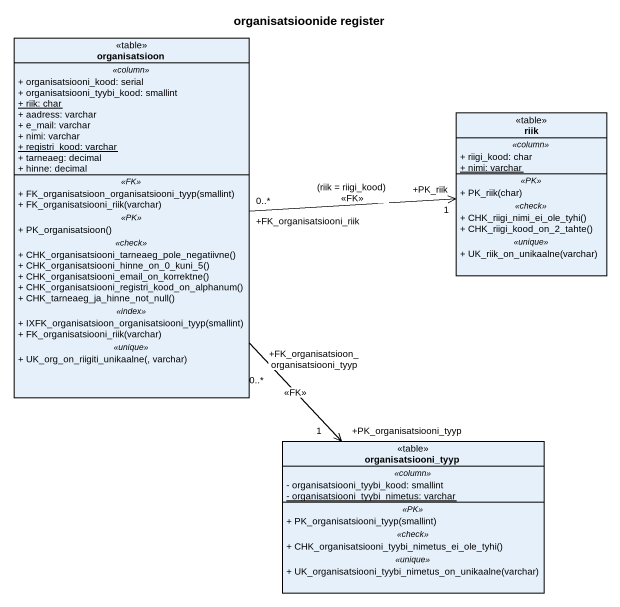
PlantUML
@startuml
title organisatsioonide register
hide circle
hide empty members
skinparam classAttributeIconSize 0
class organisatsioon <<table>> {
  .. <<column>> ..
  + organisatsiooni_kood: serial
  + organisatsiooni_tyybi_kood: smallint
  {static} + riik: char
  + aadress: varchar
  + e_mail: varchar
  + nimi: varchar
  {static} + registri_kood: varchar
  + tarneaeg: decimal
  + hinne: decimal
  .. <<FK>> ..
  + FK_organisatsioon_organisatsiooni_tyyp(smallint)
  + FK_organisatsiooni_riik(varchar)
  .. <<PK>> ..
  + PK_organisatsioon()
  .. <<check>> ..
  + CHK_organisatsiooni_tarneaeg_pole_negatiivne()
  + CHK_organisatsiooni_hinne_on_0_kuni_5()
  + CHK_organisatsiooni_email_on_korrektne()
  + CHK_organisatsiooni_registri_kood_on_alphanum()
  + CHK_tarneaeg_ja_hinne_not_null()
  .. <<index>> ..
  + IXFK_organisatsioon_organisatsiooni_tyyp(smallint)
  + FK_organisatsiooni_riik(varchar)
  .. <<unique>> ..
  + UK_org_on_riigiti_unikaalne(, varchar)
}
class riik <<table>> {
  .. <<column>> ..
  + riigi_kood: char
  {static} + nimi: varchar
  .. <<PK>> ..
  + PK_riik(char)
  .. <<check>> ..
  + CHK_riigi_nimi_ei_ole_tyhi()
  + CHK_riigi_kood_on_2_tahte()
  .. <<unique>> ..
  + UK_riik_on_unikaalne(varchar)
}
class organisatsiooni_tyyp <<table>> {
  .. <<column>> ..
  - organisatsiooni_tyybi_kood: smallint
  {static} - organisatsiooni_tyybi_nimetus: varchar
  .. <<PK>> ..
  + PK_organisatsiooni_tyyp(smallint)
  .. <<check>> ..
  + CHK_organisatsiooni_tyybi_nimetus_ei_ole_tyhi()
  .. <<unique>> ..
  + UK_organisatsiooni_tyybi_nimetus_on_unikaalne(varchar)
}
organisatsioon "+FK_organisatsiooni_riik\n0..*" -right-> "+PK_riik\n1" riik : (riik = riigi_kood)\n<<FK>>
organisatsioon "+FK_organisatsioon_organisatsiooni_tyyp\n0..*" --> "+PK_organisatsiooni_tyyp\n1" organisatsiooni_tyyp : <<FK>>
@enduml
